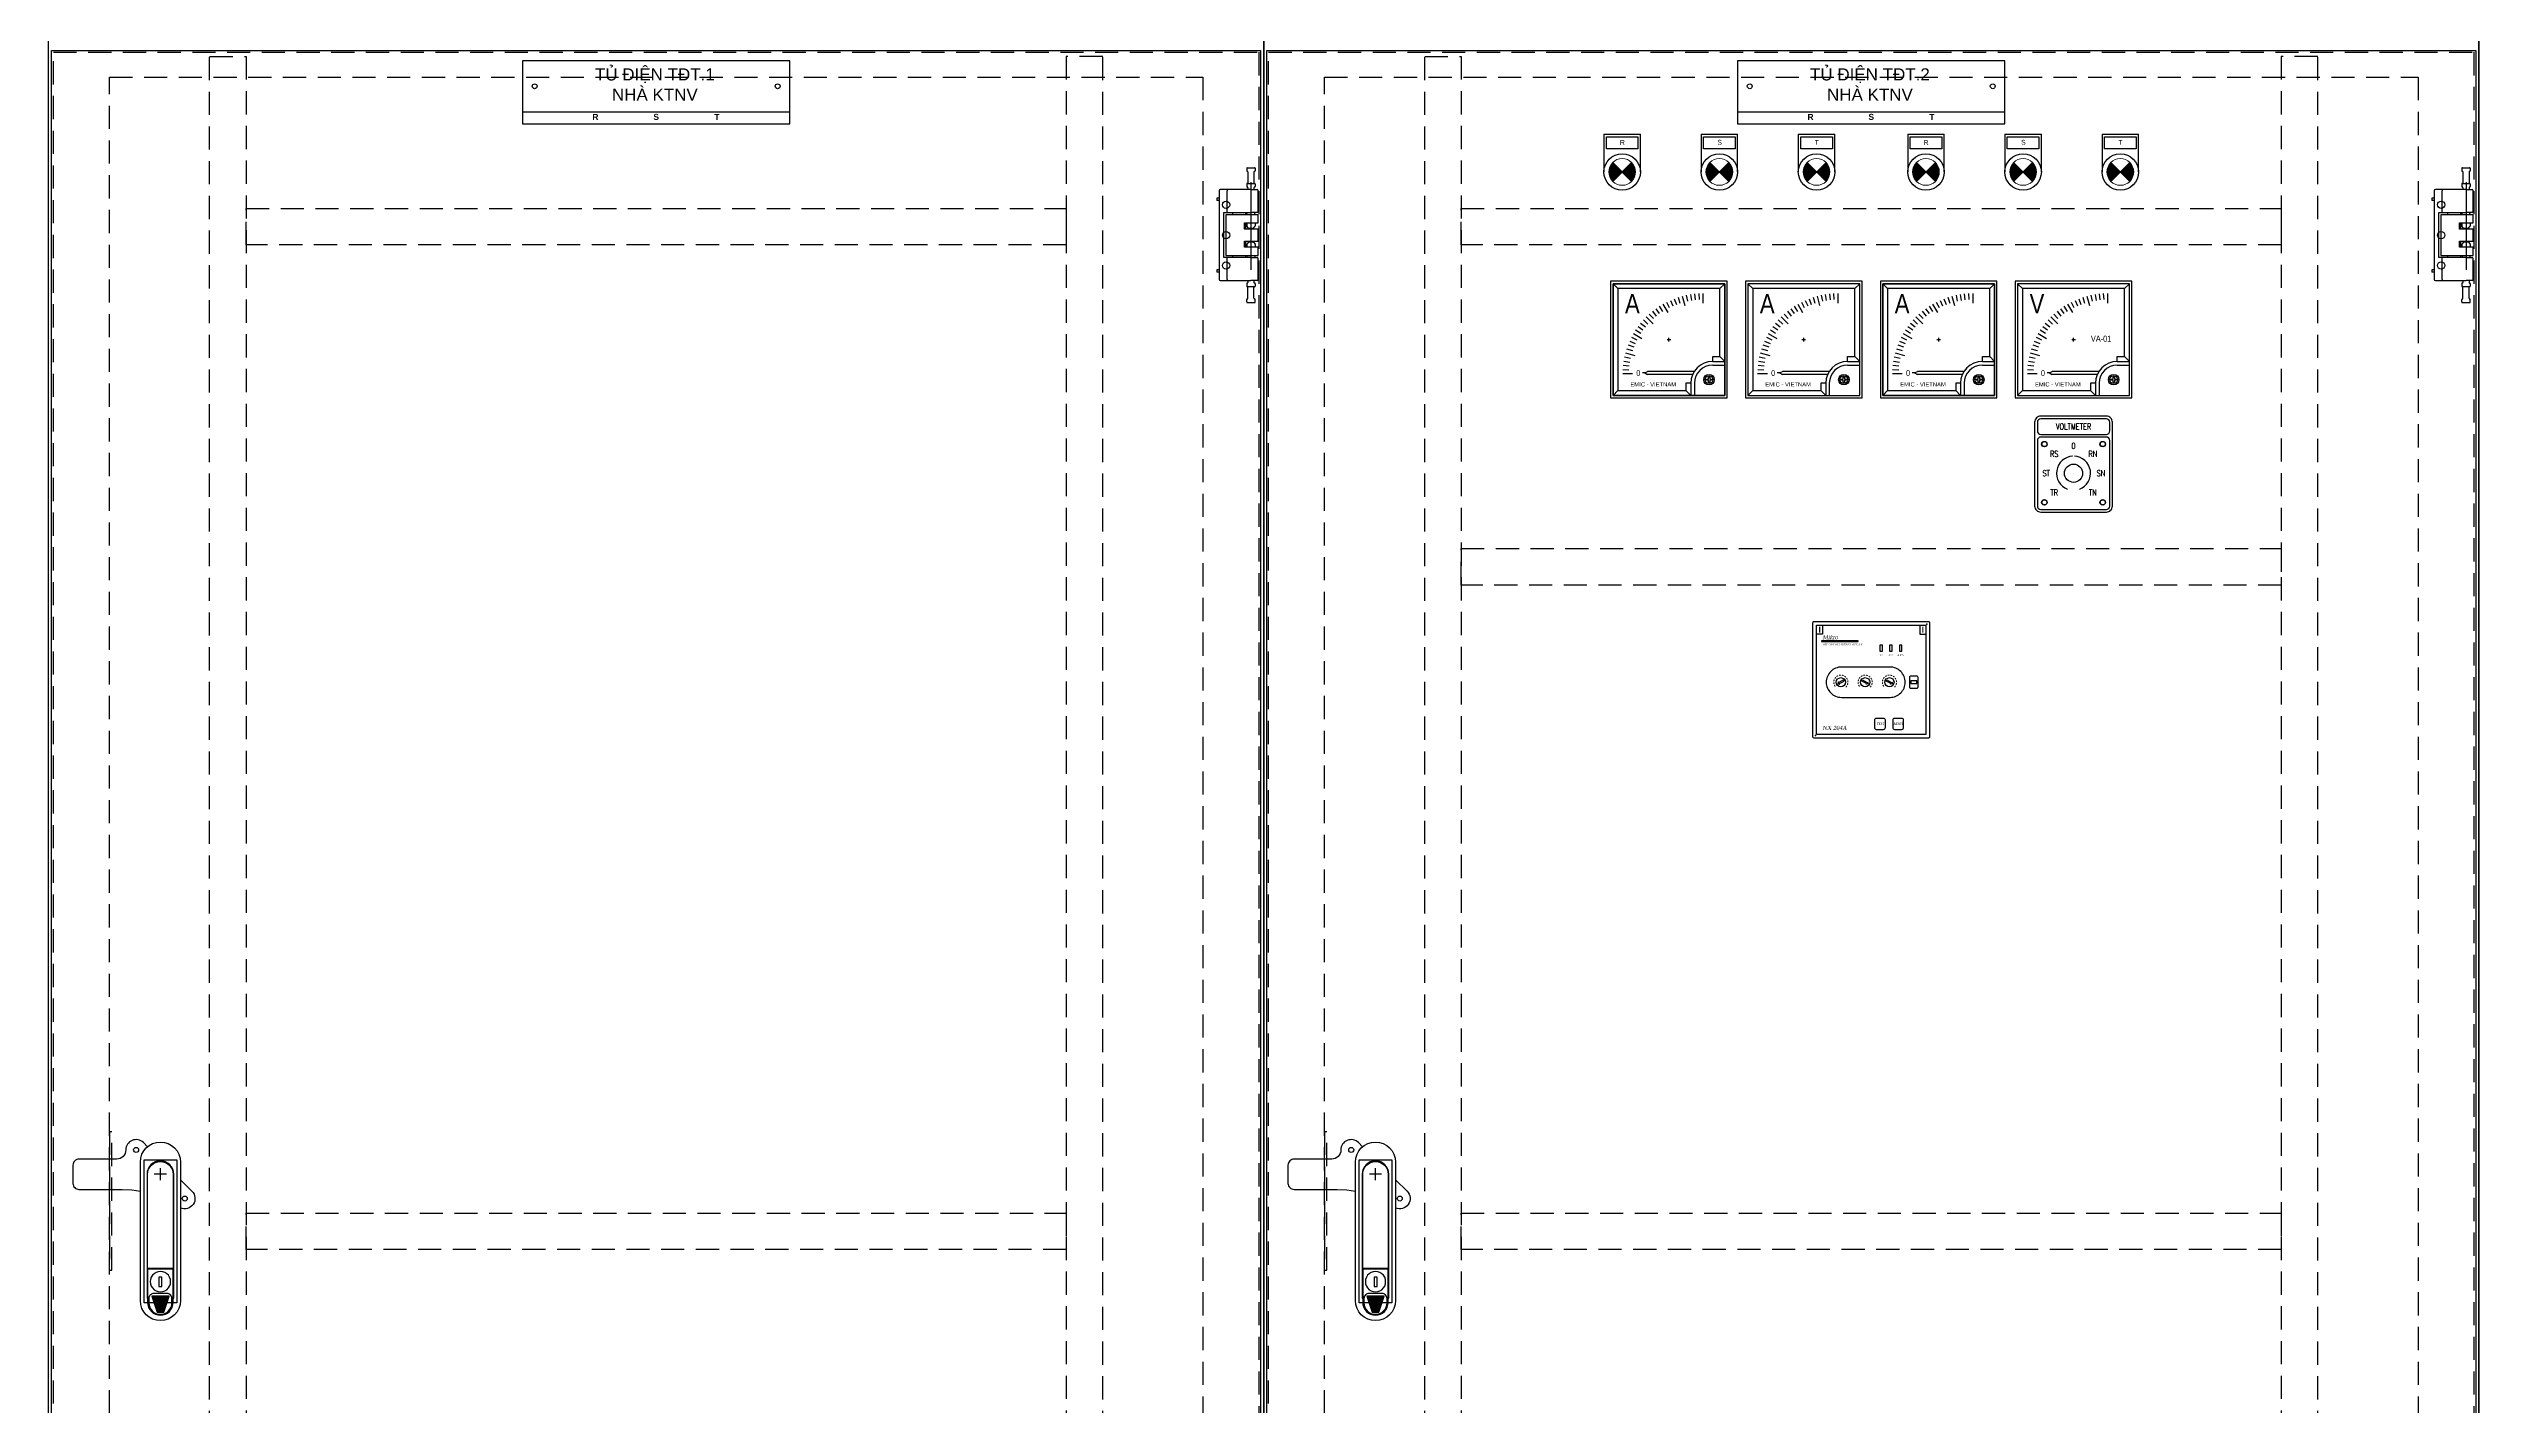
# Model space of a CAD drawing. Header units: millimetres. Extents: x 173893 to 258446, y -176540 to -123824.
# Drawn here: x 185576 to 187577, y -140260 to -139143 of the extents above; entities that cross this region are included whole.
import ezdxf
from ezdxf.enums import TextEntityAlignment as Align

# ---------------------------------------------------------------- set-up
doc = ezdxf.new("R2010")
doc.units = ezdxf.units.MM
doc.header["$LTSCALE"] = 3
doc.set_wipeout_variables(frame=1)
for name, pattern in [('ACAD_ISO04W100', [30, 24, -3, 0, -3]), ('HIDDEN', [9.525, 6.35, -3.175]), ('HIDDEN2', [0.1875, 0.125, -0.0625])]:
    doc.linetypes.add(name, pattern=pattern)
doc.layers.add('01', color=7, linetype='HIDDEN2', lineweight=13)
doc.layers.add('07', color=5, linetype='Continuous', lineweight=5)
for name, color, linetype in [('@.DM. NÉT CHÍNH', 7, 'Continuous'), ('@.VISIBLE', 7, 'Continuous'), ('centerline', 6, 'ACAD_ISO04W100'), ('EQUIPMENT', 4, 'Continuous'), ('equipments', 2, 'Continuous'), ('hw_Punch', 3, 'Continuous')]:
    doc.layers.add(name, color=color, linetype=linetype)
doc.styles.add('1-3', font='romans.shx', dxfattribs={"oblique": 10, "height": 7.5})
doc.styles.add('Arial', font='arial.ttf')
doc.styles.add('Arial-Black', font='')
doc.styles.add('hw_Block', font='complex.shx', dxfattribs={"width": 0.75})
doc.styles.add('ISO8', font='ISO8')
doc.styles.add('TC-3C- New', font='', dxfattribs={"height": 18})
doc.styles.get('Arial-Black').set_extended_font_data('Arial Black')
doc.styles.get('TC-3C- New').set_extended_font_data('.VnArial NarrowH')

# ---------------------------------------------------------------- blocks, each defined once
blk = doc.blocks.new('*U39')
blk.add_hatch(color=256).paths.add_polyline_path([(0.2, 15.3), (0.2, 15.3), (0.2, 15.3), (0.2, 15.4), (0.2, 15.4), (0.2, 15.4), (0.2, 15.4), (0.2, 15.4), (0.2, 15.4), (0.2, 15.4), (0.1, 15.4), (0.1, 15.4), (0.1, 15.5), (0.1, 15.5), (0.1, 15.5), (0.1, 15.5), (0.1, 15.5), (0, 15.5), (0, 15.5), (0, 15.5), (0, 15.5), (0, 15.5), (0, 15.5), (-0.1, 15.5), (-0.1, 15.5), (-0.1, 15.5), (-0.1, 15.5), (-0.1, 15.5), (-0.1, 15.4), (-0.1, 15.4), (-0.2, 15.4), (-0.2, 15.4), (-0.2, 15.4), (-0.2, 15.4), (-0.2, 15.4), (-0.2, 15.4), (-0.2, 15.4), (-0.2, 15.3), (-0.2, 15.3), (-0.2, 15.3), (-0.2, 7.5), (0.2, 7.5)])
for p, q in [((-0.8, -13.9), (-0.8, -14.1)), ((-0.1, -13.9), (-0.8, -13.9)), ((-0.8, -14.1), (-0.1, -14.1)), ((0.1, -13.2), (-0.1, -13.2)), ((-0.1, -13.2), (-0.1, -13.9)), ((-0.1, -14.1), (-0.1, -14.8)), ((-0.1, -14.8), (0.1, -14.8)), ((0.1, -13.9), (0.1, -13.2)), ((0.8, -13.9), (0.1, -13.9)), ((0.1, -14.1), (0.8, -14.1)), ((0.1, -14.8), (0.1, -14.1)), ((0.8, -14.1), (0.8, -13.9))]:
    blk.add_line(p, q)
for points in [[(-27, -32), (27, -32, 0.414214), (32, -27), (32, 42, 0.414214), (27, 47), (-27, 47, 0.414214), (-32, 42), (-32, -27, 0.414214)], [(-27, 32), (27, 32, 0.414214), (29.8, 34.8), (29.8, 42, 0.414214), (27, 44.7), (-27, 44.7, 0.414214), (-29.8, 42), (-29.8, 34.8, 0.414214)], [(-27, -29.8), (27, -29.8, 0.414214), (29.8, -27), (29.8, 27, 0.414214), (27, 29.8), (-27, 29.8, 0.414214), (-29.8, 27), (-29.8, -27, 0.414214)]]:
    blk.add_lwpolyline(points, format="xyb", close=True)
for radius in [2.5, 1.75]:
    blk.add_circle((0, -14), radius)
for start, end in [(92.839, 249.0883), (290.9117, 87.161)]:
    blk.add_arc((0, 0), 14, start, end)
at = {"layer": 'hw_Punch'}
for centre, radius in [((-24, 24), 2.25), ((24, 24), 2.25), ((0, 0), 7.5), ((-24, -24), 2.25), ((24, -24), 2.25)]:
    blk.add_circle(centre, radius, dxfattribs=at)
at = {"style": 'hw_Block', "width": 0.75}
for s, p in [('VOLTMETER', (0, 38.4)), ('0', (0, 22.5)), ('ST', (-22.5, 0)), ('SN', (22.5, 0))]:
    blk.add_text(s, height=5, dxfattribs=at).set_placement(p, align=Align.MIDDLE_CENTER)
blk.add_wipeout([(5.5, 0), (0.2, 15.3), (0.2, 15.3), (0.2, 15.3), (0.2, 15.4), (0.2, 15.4), (0.2, 15.4), (0.2, 15.4), (0.2, 15.4), (0.2, 15.4), (0.2, 15.4), (0.1, 15.4), (0.1, 15.4), (0.1, 15.5), (0.1, 15.5), (0.1, 15.5), (0.1, 15.5), (0.1, 15.5), (0, 15.5), (0, 15.5), (0, 15.5), (0, 15.5), (0, 15.5), (0, 15.5), (-0.1, 15.5), (-0.1, 15.5), (-0.1, 15.5), (-0.1, 15.5), (-0.1, 15.5), (-0.1, 15.4), (-0.1, 15.4), (-0.2, 15.4), (-0.2, 15.4), (-0.2, 15.4), (-0.2, 15.4), (-0.2, 15.4), (-0.2, 15.4), (-0.2, 15.4), (-0.2, 15.3), (-0.2, 15.3), (-0.2, 15.3), (-5.5, 0), (-4.5, -19), (4.5, -19)])
at = {"layer": 'Defpoints', "color": 5}
blk.add_line((0, 0), (0, 0), dxfattribs=at)
at = {"style": 'hw_Block', "width": 0.75}
for s, p in [('RS', (-15.9, 15.9)), ('RN', (15.9, 15.9)), ('TR', (-15.9, -15.9)), ('TN', (15.9, -15.9))]:
    blk.add_text(s, height=5, dxfattribs=at).set_placement(p, align=Align.MIDDLE_CENTER)
blk = doc.blocks.new('Den XANH')
h = blk.add_hatch(color=5)
h.paths.add_polyline_path([(15, 15), (22.8, 7.2, 0.198912), (26, 15, 0.198912), (22.8, 22.8)])
h.paths.add_polyline_path([(15, 15), (7.2, 22.8, 0.198912), (4, 15, 0.198912), (7.2, 7.2)])
at = {"color": 7}
for p, q in [((0, 46), (30, 46)), ((0, 46), (0, 15)), ((30, 15), (30, 46))]:
    blk.add_line(p, q, dxfattribs=at)
blk.add_lwpolyline([(2, 44), (28, 44), (28, 34), (2, 34)], close=True, dxfattribs=at)
blk.add_circle((15, 15), 15, dxfattribs=at)
at = {"layer": '07', "color": 5, "linetype": 'Continuous', "lineweight": 5, "ltscale": 3}
for p, q in [((22.8, 22.8), (7.2, 7.2)), ((7.2, 22.8), (22.8, 7.2))]:
    blk.add_line(p, q, dxfattribs=at)
blk.add_circle((15, 15), 11, dxfattribs=at)
at = {"layer": '01', "color": 2, "linetype": 'Continuous', "lineweight": 5, "style": 'Arial-Black'}
blk.add_attdef('T-SP', text='', height=2.4, dxfattribs=at).set_placement((15.2, 37), align=Align.CENTER)
blk = doc.blocks.new('Den DO')
h = blk.add_hatch(color=1)
h.paths.add_polyline_path([(7.2, 7.2), (15, 15), (7.2, 22.8, 0.198912), (4, 15, 0.198912)])
h.paths.add_polyline_path([(15, 15), (22.8, 7.2, 0.198912), (26, 15, 0.198912), (22.8, 22.8)])
at = {"color": 7}
for p, q in [((0, 46), (30, 46)), ((0, 46), (0, 15)), ((30, 15), (30, 46))]:
    blk.add_line(p, q, dxfattribs=at)
blk.add_lwpolyline([(2, 44), (28, 44), (28, 34), (2, 34)], close=True, dxfattribs=at)
blk.add_circle((15, 15), 15, dxfattribs=at)
at = {"layer": '07', "color": 1, "linetype": 'Continuous', "lineweight": 5, "ltscale": 3}
for p, q in [((22.8, 22.8), (7.2, 7.2)), ((7.2, 22.8), (22.8, 7.2))]:
    blk.add_line(p, q, dxfattribs=at)
blk.add_circle((15, 15), 11, dxfattribs=at)
at = {"layer": '01', "color": 2, "linetype": 'Continuous', "lineweight": 5, "style": 'Arial-Black'}
blk.add_attdef('T-SP', text='', height=2.4, dxfattribs=at).set_placement((15, 38.8), align=Align.CENTER)
blk = doc.blocks.new('Den VANG')
h = blk.add_hatch(color=2)
h.paths.add_polyline_path([(22.8, 7.2, 0.198912), (26, 15, 0.198912), (22.8, 22.8), (15, 15)])
h.paths.add_polyline_path([(7.2, 7.2), (15, 15), (7.2, 22.8, 0.198912), (4, 15, 0.198912)])
at = {"color": 7}
for p, q in [((0, 46), (30, 46)), ((0, 46), (0, 15)), ((30, 15), (30, 46))]:
    blk.add_line(p, q, dxfattribs=at)
blk.add_lwpolyline([(2, 44), (28, 44), (28, 34), (2, 34)], close=True, dxfattribs=at)
blk.add_circle((15, 15), 15, dxfattribs=at)
at = {"layer": '07', "color": 2, "linetype": 'Continuous', "lineweight": 5, "ltscale": 3}
for p, q in [((22.8, 22.8), (7.2, 7.2)), ((7.2, 22.8), (22.8, 7.2))]:
    blk.add_line(p, q, dxfattribs=at)
blk.add_circle((15, 15), 11, dxfattribs=at)
at = {"layer": '01', "color": 2, "linetype": 'Continuous', "lineweight": 5, "style": 'Arial-Black'}
blk.add_attdef('T-SP', text='', height=2.4, dxfattribs=at).set_placement((15.2, 37), align=Align.CENTER)
blk = doc.blocks.new('*U100')
at = {"color": 7}
ref = blk.add_blockref('Den DO', (-95, -46), dxfattribs=at)
ref.add_attrib('T-SP', 'R', dxfattribs={"layer": '01', "color": 2, "linetype": 'Continuous', "lineweight": 5, "height": 4, "style": 'Arial'}).set_placement((-79.8, -8.8), align=Align.CENTER)
ref = blk.add_blockref('Den VANG', (-15, -46), dxfattribs=at)
ref.add_attrib('T-SP', 'S', dxfattribs={"layer": '01', "color": 2, "linetype": 'Continuous', "lineweight": 5, "height": 4, "style": 'Arial'}).set_placement((0.2, -8.6), align=Align.CENTER)
ref = blk.add_blockref('Den XANH', (65, -46), dxfattribs=at)
ref.add_attrib('T-SP', 'T', dxfattribs={"layer": '01', "color": 2, "linetype": 'Continuous', "lineweight": 5, "height": 4, "style": 'Arial'}).set_placement((80.2, -8.7), align=Align.CENTER)
blk = doc.blocks.new('Dong ho Ampemet')
at = {"color": 4}
for p, q in [((-42, 42), (-46, 46)), ((42, 42), (-42, 42)), ((-42, 42), (-42, -42)), ((42, 42), (46, 46)), ((42, -14), (42, 42)), ((36, -18), (36, -14)), ((36, -14), (42, -14)), ((46, -18), (42, -14)), ((18, -36), (14, -36)), ((14, -36), (14, -42)), ((-42, -42), (-46, -46)), ((-42, -42), (14, -42)), ((18, -46), (14, -42))]:
    blk.add_line(p, q, dxfattribs=at)
at = {"color": 190}
for p, q in [((-16.2, 21), (-12.8, 17.3)), ((-13.5, 23.3), (-10.4, 19.4)), ((-10.8, 25.4), (-7.9, 21.4)), ((-7.9, 27.4), (-5.2, 23.2)), ((-2, 30.8), (0.3, 26.4)), ((1.2, 32.3), (3.2, 27.7)), ((4.3, 33.6), (6.1, 28.9)), ((7.6, 34.8), (9.1, 30)), ((14.3, 36.6), (15.3, 31.7)), ((17.7, 37.2), (18.5, 32.2)), ((21.1, 37.6), (21.6, 32.7)), ((24.5, 37.9), (24.8, 32.9)), ((-30.8, 2), (-26.4, -0.3)), ((-27.4, 7.9), (-23.2, 5.2)), ((-25.4, 10.8), (-21.4, 7.9)), ((-23.3, 13.5), (-19.4, 10.4)), ((-21, 16.2), (-17.3, 12.8)), ((-37.2, -17.7), (-32.2, -18.5)), ((-36.6, -14.3), (-31.7, -15.3)), ((-34.8, -7.6), (-30, -9.1)), ((-33.6, -4.3), (-28.9, -6.1)), ((-32.3, -1.2), (-27.7, -3.2)), ((-37.9, -24.5), (-32.9, -24.8)), ((-37.6, -21.1), (-32.7, -21.6))]:
    blk.add_line(p, q, dxfattribs=at)
at = {"color": 1}
for p, q in [((-5, 29.2), (-1, 22.2)), ((10.9, 35.8), (13, 28)), ((28, 38), (28, 30)), ((-29.2, 5), (-22.2, 1)), ((-18.7, 18.7), (-13, 13)), ((-1.5, 0), (1.5, 0)), ((0, -1.5), (0, 1.5)), ((-35.8, -10.9), (-28, -13)), ((-38, -28), (-30, -28)), ((-19.9, -27.5), (-21.8, -27.5)), ((-19.9, -27.5), (-21.8, -27.5)), ((-19.9, -27.5), (-17.5, -26.3)), ((-19.9, -27.5), (-17.5, -28.8)), ((20.9, -26.3), (-17.5, -26.3)), ((19.5, -28.8), (-17.5, -28.8))]:
    blk.add_line(p, q, dxfattribs=at)
at = {"color": 31}
for p, q in [((36, -18), (46, -18)), ((18, -36), (18, -46)), ((21, -36), (21, -46)), ((36, -21), (46, -21))]:
    blk.add_line(p, q, dxfattribs=at)
blk.add_lwpolyline([(-48, -48), (48, -48), (48, 48), (-48, 48)], close=True, dxfattribs=at)
at = {"color": 181}
blk.add_lwpolyline([(-46, -46), (46, -46), (46, 46), (-46, 46)], close=True, dxfattribs=at)
at = {"color": 32}
for points in [[(32.5, -33.5), (31.3, -33.5, -0.414214), (30.8, -33.1), (30.8, -32.9, -0.414214), (31.3, -32.5), (32.5, -32.5)], [(32.5, -32.5), (32.5, -31.2, -0.414214), (32.9, -30.8), (33.1, -30.8, -0.414214), (33.6, -31.2), (33.6, -32.5)], [(33.6, -33.5), (33.6, -34.8, -0.414214), (33.1, -35.2), (32.9, -35.2, -0.414214), (32.5, -34.8), (32.5, -33.5)], [(33.6, -32.5), (34.8, -32.5, -0.414214), (35.2, -32.9), (35.2, -33.1, -0.414214), (34.8, -33.5), (33.6, -33.5)]]:
    blk.add_lwpolyline(points, format="xyb", dxfattribs=at)
at = {"color": 31}
blk.add_circle((33, -33), 4.31, dxfattribs=at)
at = {"color": 102}
blk.add_circle((33, -33), 3.2, dxfattribs=at)
at = {"color": 31}
for radius in [18, 15]:
    blk.add_arc((36, -36), radius, 90, 180, dxfattribs=at)
at = {"color": 2, "style": 'TC-3C- New'}
for s, height, p in [('A', 15.8, (-30.1, 21.7)), ('0', 4.75, (-25.2, -29.9))]:
    blk.add_text(s, height=height, dxfattribs=at).set_placement(p, align=Align.CENTER)
at = {"color": 3, "style": 'TC-3C- New'}
blk.add_text('EMIC - Vietnam', height=3.5, dxfattribs=at).set_placement((-12.9, -38.6), align=Align.CENTER)
blk = doc.blocks.new('Dong ho Vonmet')
at = {"color": 4}
for p, q in [((-42, 42), (-46, 46)), ((42, 42), (-42, 42)), ((-42, 42), (-42, -42)), ((42, 42), (46, 46)), ((42, -14), (42, 42)), ((36, -18), (36, -14)), ((36, -14), (42, -14)), ((46, -18), (42, -14)), ((18, -36), (14, -36)), ((14, -36), (14, -42)), ((-42, -42), (-46, -46)), ((-42, -42), (14, -42)), ((18, -46), (14, -42))]:
    blk.add_line(p, q, dxfattribs=at)
at = {"color": 190}
for p, q in [((-16.2, 21), (-12.8, 17.3)), ((-13.5, 23.3), (-10.4, 19.4)), ((-10.8, 25.4), (-7.9, 21.4)), ((-7.9, 27.4), (-5.2, 23.2)), ((-2, 30.8), (0.3, 26.4)), ((1.2, 32.3), (3.2, 27.7)), ((4.3, 33.6), (6.1, 28.9)), ((7.6, 34.8), (9.1, 30)), ((14.3, 36.6), (15.3, 31.7)), ((17.7, 37.2), (18.5, 32.2)), ((21.1, 37.6), (21.6, 32.7)), ((24.5, 37.9), (24.8, 32.9)), ((-30.8, 2), (-26.4, -0.3)), ((-27.4, 7.9), (-23.2, 5.2)), ((-25.4, 10.8), (-21.4, 7.9)), ((-23.3, 13.5), (-19.4, 10.4)), ((-21, 16.2), (-17.3, 12.8)), ((-37.2, -17.7), (-32.2, -18.5)), ((-36.6, -14.3), (-31.7, -15.3)), ((-34.8, -7.6), (-30, -9.1)), ((-33.6, -4.3), (-28.9, -6.1)), ((-32.3, -1.2), (-27.7, -3.2)), ((-37.9, -24.5), (-32.9, -24.8)), ((-37.6, -21.1), (-32.7, -21.6))]:
    blk.add_line(p, q, dxfattribs=at)
at = {"color": 1}
for p, q in [((-5, 29.2), (-1, 22.2)), ((10.9, 35.8), (13, 28)), ((28, 38), (28, 30)), ((-29.2, 5), (-22.2, 1)), ((-18.7, 18.7), (-13, 13)), ((-1.5, 0), (1.5, 0)), ((0, -1.5), (0, 1.5)), ((-35.8, -10.9), (-28, -13)), ((-38, -28), (-30, -28)), ((-19.9, -27.5), (-21.8, -27.5)), ((-19.9, -27.5), (-21.8, -27.5)), ((-19.9, -27.5), (-17.5, -26.3)), ((-19.9, -27.5), (-17.5, -28.8)), ((20.9, -26.3), (-17.5, -26.3)), ((19.5, -28.8), (-17.5, -28.8))]:
    blk.add_line(p, q, dxfattribs=at)
at = {"color": 31}
for p, q in [((36, -18), (46, -18)), ((18, -36), (18, -46)), ((21, -36), (21, -46)), ((36, -21), (46, -21))]:
    blk.add_line(p, q, dxfattribs=at)
blk.add_lwpolyline([(-48, -48), (48, -48), (48, 48), (-48, 48)], close=True, dxfattribs=at)
at = {"color": 181}
blk.add_lwpolyline([(-46, -46), (46, -46), (46, 46), (-46, 46)], close=True, dxfattribs=at)
at = {"color": 32}
for points in [[(32.5, -33.5), (31.3, -33.5, -0.414214), (30.8, -33.1), (30.8, -32.9, -0.414214), (31.3, -32.5), (32.5, -32.5)], [(32.5, -32.5), (32.5, -31.2, -0.414214), (32.9, -30.8), (33.1, -30.8, -0.414214), (33.6, -31.2), (33.6, -32.5)], [(33.6, -33.5), (33.6, -34.8, -0.414214), (33.1, -35.2), (32.9, -35.2, -0.414214), (32.5, -34.8), (32.5, -33.5)], [(33.6, -32.5), (34.8, -32.5, -0.414214), (35.2, -32.9), (35.2, -33.1, -0.414214), (34.8, -33.5), (33.6, -33.5)]]:
    blk.add_lwpolyline(points, format="xyb", dxfattribs=at)
at = {"color": 31}
blk.add_circle((33, -33), 4.31, dxfattribs=at)
at = {"color": 102}
blk.add_circle((33, -33), 3.2, dxfattribs=at)
at = {"color": 31}
for radius in [18, 15]:
    blk.add_arc((36, -36), radius, 90, 180, dxfattribs=at)
at = {"color": 2, "style": 'TC-3C- New'}
for s, height, p in [('V', 15.8, (-30.1, 21.7)), ('0', 4.75, (-25.2, -29.9))]:
    blk.add_text(s, height=height, dxfattribs=at).set_placement(p, align=Align.CENTER)
at = {"color": 4, "style": 'TC-3C- New'}
blk.add_text('va-01', height=5.07, dxfattribs=at).set_placement((22.7, -1.8), align=Align.CENTER)
at = {"color": 3, "style": 'TC-3C- New'}
blk.add_text('EMIC - Vietnam', height=3.5, dxfattribs=at).set_placement((-12.9, -38.6), align=Align.CENTER)
blk = doc.blocks.new('HL011-1 Front')
at = {"layer": 'centerline'}
blk.add_line((20.5, 43.5), (20.5, -43.5), dxfattribs=at)
at = {"layer": 'EQUIPMENT', "color": 8}
for p, q in [((17, 55), (17, 53)), ((17.5, 55.5), (23.5, 55.5)), ((18, 52), (18, 42.5)), ((23, 52), (23, 42.5)), ((24, 55), (24, 53)), ((17, -55), (17, -53)), ((17.5, -55.5), (23.5, -55.5)), ((18, -52), (18, -42.5)), ((23, -52), (23, -42.5)), ((24, -55), (24, -53))]:
    blk.add_line(p, q, dxfattribs=at)
at = {"layer": 'EQUIPMENT'}
for p, q in [((17, 42), (17, 40)), ((17.5, 42.5), (23.5, 42.5)), ((24, 42), (24, 40)), ((-7.7, 30.5), (-7.7, 28.5)), ((-5.7, 30.5), (-7.7, 30.5)), ((-5.7, 28.5), (-7.7, 28.5)), ((-5.7, 36.5), (-5.7, -36.5)), ((1.5, 37.5), (-4.7, 37.5)), ((1, 19.5), (1, 36.5)), ((20.5, 37.5), (1.5, 37.5)), ((18, 39), (18, 37.5)), ((20.5, 37.5), (25.5, 37.5)), ((23, 39), (23, 37.5)), ((26.5, 19.5), (26.5, 36.5)), ((-1.9, -18.5), (-1.9, 18.5)), ((-1.9, 18.5), (0.4, 18.5)), ((0.4, 18.5), (20.5, 18.5)), ((5.6, 16.8), (5.6, 18.5)), ((15.9, 18.5), (15.9, 16.8)), ((15.9, 10), (15.9, 5)), ((17.5, 16.8), (17, 18.5)), ((17, 10), (17, 7.7)), ((18.4, 5.7), (17.1, 7.4)), ((22.2, 5.5), (18.8, 5.5)), ((25.5, 18.5), (20.5, 18.5)), ((22.6, 5.7), (23.9, 7.4)), ((23.5, 16.8), (24, 18.5)), ((24, 10), (24, 7.7)), ((0.4, -18.5), (-1.9, -18.5)), ((20.5, -18.5), (0.4, -18.5)), ((1, -36.5), (1, -19.5)), ((5.6, -18.5), (5.6, -16.8)), ((15.9, -5), (15.9, -10)), ((15.9, -16.8), (15.9, -18.5)), ((17, -7.7), (17, -10)), ((17.5, -16.8), (17, -18.5)), ((18.4, -5.7), (17.1, -7.4)), ((18.8, -5.5), (22.2, -5.5)), ((20.5, -18.5), (25.5, -18.5)), ((22.6, -5.7), (23.9, -7.4)), ((23.5, -16.8), (24, -18.5)), ((24, -7.7), (24, -10)), ((26.5, -36.5), (26.5, -19.5)), ((-7.7, -28.5), (-7.7, -30.5)), ((-5.7, -28.5), (-7.7, -28.5)), ((-5.7, -30.5), (-7.7, -30.5)), ((-4.7, -37.5), (1.5, -37.5)), ((1.5, -37.5), (20.5, -37.5)), ((17, -40), (17, -42)), ((18, -37.5), (18, -39)), ((25.5, -37.5), (20.5, -37.5)), ((23, -37.5), (23, -39)), ((24, -40), (24, -42)), ((23.5, -42.5), (17.5, -42.5))]:
    blk.add_line(p, q, dxfattribs=at)
at = {"layer": 'EQUIPMENT', "color": 8}
blk.add_lwpolyline([(26.5, 5), (15.2, 5), (15.2, 10), (26.5, 10), (26.5, 16.8), (-0.2, 16.8), (-0.2, -16.8), (26.5, -16.8), (26.5, -10), (15.2, -10), (15.2, -5), (26.5, -5)], close=True, dxfattribs=at)
for centre in [(0, 25), (0, 0), (0, -25)]:
    blk.add_circle(centre, 3, dxfattribs=at)
for centre, start, end in [((17.5, 55), 90, 180), ((17.5, 53), 180, 270), ((17.5, 52), 0, 90), ((23.5, 52), 90, 180), ((23.5, 55), 0, 90), ((23.5, 53), 270, 0), ((17.5, -53), 90, 180), ((17.5, -55), 180, 270), ((17.5, -52), 270, 0), ((23.5, -52), 180, 270), ((23.5, -53), 0, 90), ((23.5, -55), 270, 0)]:
    blk.add_arc(centre, 0.5, start, end, dxfattribs=at)
at = {"layer": 'EQUIPMENT'}
for centre, radius, start, end in [((17.5, 42), 0.5, 90, 180), ((23.5, 42), 0.5, 0, 90), ((-4.7, 36.5), 1, 90, 180), ((17.5, 40), 0.5, 180, 270), ((17.5, 39), 0.5, 0, 90), ((23.5, 39), 0.5, 90, 180), ((23.5, 40), 0.5, 270, 0), ((25.5, 36.5), 1, 0, 90), ((17.5, 7.7), 0.5, 180, 216.8699), ((18.8, 6), 0.5, 216.8699, 270), ((22.2, 6), 0.5, 270, 323.1301), ((23.5, 7.7), 0.5, 323.1301, 0), ((25.5, 19.5), 1, 270, 0), ((17.5, -7.7), 0.5, 143.1301, 180), ((18.8, -6), 0.5, 90, 143.1301), ((22.2, -6), 0.5, 36.8699, 90), ((23.5, -7.7), 0.5, 0, 36.8699), ((25.5, -19.5), 1, 0, 90), ((-4.7, -36.5), 1, 180, 270), ((17.5, -40), 0.5, 90, 180), ((17.5, -39), 0.5, 270, 0), ((23.5, -39), 0.5, 180, 270), ((23.5, -40), 0.5, 0, 90), ((25.5, -36.5), 1, 270, 0), ((17.5, -42), 0.5, 180, 270), ((23.5, -42), 0.5, 270, 0)]:
    blk.add_arc(centre, radius, start, end, dxfattribs=at)
for centre, start_param, end_param in [((1.5, 36.5), 3.141593, 4.712389), ((0.4, 19.5), 0, 1.570796), ((0.4, -19.5), 1.570796, 3.141593), ((1.5, -36.5), 4.712389, 6.283185)]:
    blk.add_ellipse(centre, major_axis=(0, -1), ratio=0.57735, start_param=start_param, end_param=end_param, dxfattribs=at)
blk = doc.blocks.new('AB301-1-1G.2')
at = {"layer": 'centerline'}
blk.add_line((0, 42), (0, 52), dxfattribs=at)
blk.add_lwpolyline([(5, 47), (-5, 47)], dxfattribs=at)
at = {"layer": 'equipments', "color": 8}
for points in [[(-10.6, 69.6), (-14, 73, 0.668179), (-28.5, 67, -0.414214), (-36, 59.5), (-67, 59.5, 0.414214), (-72, 54.5), (-72, 39.5, 0.414214), (-67, 34.5), (-31.6, 34.5), (-23.5, 34.1), (-16.5, 33.2)], [(16.5, 42.5), (26, 33, -0.834025), (16.5, 19.3)]]:
    blk.add_lwpolyline(points, format="xyb", dxfattribs=at)
at = {"layer": 'equipments'}
for points in [[(16.5, 57), (16.5, -57, -1), (-16.5, -57), (-16.5, 57, -1)], [(-5.5, -51.2, 0.414214), (-9.5, -55.2), (-9.5, -58.8, 1), (9.5, -58.8), (9.5, -55.2, 0.414214), (5.5, -51.2)]]:
    blk.add_lwpolyline(points, format="xyb", close=True, dxfattribs=at)
at = {"layer": 'equipments', "color": 8}
blk.add_lwpolyline([(13.5, -58.8), (-13.5, -58.8), (-13.5, 58.8), (13.5, 58.8)], close=True, dxfattribs=at)
at = {"layer": 'equipments'}
for points in [[(10.5, -54.9), (11, -54.9), (11, 47, 1), (-11, 47), (-11, -54.9), (-10.5, -54.9)], [(-10.5, -30.7), (-10.5, 47, -1), (10.5, 47), (10.5, -30.7)], [(-10.5, -31), (-10.5, -58.5, 1), (10.5, -58.5), (10.5, -31)]]:
    blk.add_lwpolyline(points, format="xyb", dxfattribs=at)
for points in [[(10.4, -30.7), (-10.4, -30.7)], [(10.4, -31), (-10.4, -31)], [(8.3, -41.4), (8.2, -39.5), (7.6, -37.8), (6.6, -36.2), (5.3, -34.9), (3.6, -33.9), (1.9, -33.3), (0, -33), (-1.9, -33.3), (-3.6, -33.9), (-5.2, -34.9), (-6.5, -36.2), (-7.5, -37.8), (-8.1, -39.5), (-8.3, -41.4), (-8.1, -43.2), (-7.5, -45), (-6.5, -46.6), (-5.2, -48), (-3.6, -48.9), (-1.9, -49.6), (0, -49.7), (1.9, -49.6), (3.6, -48.9), (5.3, -48), (6.6, -46.6), (7.6, -45), (8.2, -43.2), (8.3, -41.4)], [(-6.8, -54.3), (6.9, -54.3)], [(-6.5, -55.2), (6.6, -55.2)], [(-6.2, -56.1), (6.2, -56.1)], [(-5.9, -56.9), (5.9, -56.9)], [(-5.6, -57.8), (5.7, -57.8)], [(-5.3, -58.7), (5.4, -58.7)], [(-5, -59.6), (5, -59.6)], [(-4.7, -60.5), (4.8, -60.5)], [(-4.4, -61.3), (4.5, -61.3)], [(-4.2, -62.2), (4.2, -62.2)], [(-3.8, -63.1), (3.8, -63.1)], [(-3.5, -64), (3.6, -64)], [(-3.2, -64.8), (3.3, -64.8)], [(-3, -65.7), (3, -65.7)]]:
    blk.add_lwpolyline(points, dxfattribs=at)
for points in [[(1.3, -37.8), (-1.2, -37.8), (-1.2, -45.4), (1.3, -45.4)], [(7.1, -53.4), (-7.1, -53.4), (-2.6, -66.6), (2.7, -66.6)]]:
    blk.add_lwpolyline(points, close=True, dxfattribs=at)
at = {"layer": 'equipments', "color": 8}
for centre in [(-20, 67), (20, 27)]:
    blk.add_circle(centre, 2.05, dxfattribs=at)

msp = doc.modelspace()

# ---------------------------------------------------------------- hatches: boundary and pattern name
h = msp.add_hatch(color=1)
h.set_gradient(color1=(236, 19, 19), color2=(231, 19, 19), one_color=1, tint=0.49, name='CYLINDER')
h.paths.add_polyline_path([(187035.38, -139631.02), (187065.38, -139631.02), (187065.38, -139630.32), (187035.38, -139630.32)])

# ---------------------------------------------------------------- linework, layer by layer
at = {"color": 3}
for points in [[(186863.7, -139336.4), (186955.7, -139336.4), (186955.7, -139428.4), (186863.7, -139428.4)], [(186974.7, -139428.4), (187066.7, -139428.4), (187066.7, -139336.4), (186974.7, -139336.4)], [(187085.7, -139336.4), (187177.7, -139336.4), (187177.7, -139428.4), (187085.7, -139428.4)], [(187196.7, -139428.4), (187288.7, -139428.4), (187288.7, -139336.4), (187196.7, -139336.4)]]:
    msp.add_lwpolyline(points, close=True, dxfattribs=at)
at = {"color": 5, "ltscale": 0.5}
msp.add_lwpolyline([(187029.2, -139614.4), (187123.2, -139614.4, -0.4142136), (187124.2, -139615.4), (187124.2, -139709.4, -0.4142136), (187123.2, -139710.4), (187029.2, -139710.4, -0.4142136), (187028.2, -139709.4), (187028.2, -139615.4, -0.4142136)], format="xyb", close=True, dxfattribs=at)
for points in [[(187031.2, -139617.4), (187121.2, -139617.4), (187121.2, -139707.4), (187031.2, -139707.4)], [(187050.46, -139666.13), (187050.16, -139665.58), (187053.89, -139663.54), (187053.38, -139662.59), (187049.64, -139664.64), (187049.34, -139664.1), (187048.76, -139665.74)], [(187071.94, -139666.13), (187072.24, -139665.58), (187068.5, -139663.54), (187069.02, -139662.59), (187072.76, -139664.64), (187073.06, -139664.1), (187073.64, -139665.74)], [(187091.94, -139666.13), (187092.24, -139665.58), (187088.5, -139663.54), (187089.02, -139662.59), (187092.76, -139664.64), (187093.06, -139664.1), (187093.64, -139665.74)]]:
    msp.add_lwpolyline(points, close=True, dxfattribs=at)
for points in [[(187036.2, -139617.4), (187036.2, -139624.9), (187031.2, -139624.9)], [(187116.2, -139617.4), (187116.2, -139624.9), (187121.2, -139624.9)]]:
    msp.add_lwpolyline(points, dxfattribs=at)
for points, const_width in [([(187033.7, -139618.65), (187033.7, -139623.65)], 1), ([(187118.7, -139618.65), (187118.7, -139623.65)], 1), ([(187045.55, -139665.91), (187045.35, -139664.4)], 0.9), ([(187045.4, -139663.64), (187045.79, -139662.16)], 0.9), ([(187046.56, -139667.96), (187045.79, -139666.64)], 0.9), ([(187046.13, -139661.48), (187047.06, -139660.26)], 0.9), ([(187047.64, -139659.76), (187048.96, -139659)], 0.9), ([(187049.68, -139658.75), (187051.2, -139658.55)], 0.9), ([(187051.96, -139658.6), (187053.44, -139659)], 0.9), ([(187054.12, -139659.33), (187055.34, -139660.26)], 0.9), ([(187056.27, -139667.33), (187055.34, -139668.54)], 0.9), ([(187055.84, -139660.84), (187056.6, -139662.16)], 0.9), ([(187057, -139665.16), (187056.6, -139666.64)], 0.9), ([(187056.85, -139662.89), (187057.05, -139664.4)], 0.9), ([(187065.55, -139665.91), (187065.35, -139664.4)], 0.9), ([(187065.4, -139663.64), (187065.79, -139662.16)], 0.9), ([(187066.56, -139667.96), (187065.79, -139666.64)], 0.9), ([(187066.13, -139661.48), (187067.06, -139660.26)], 0.9), ([(187067.64, -139659.76), (187068.96, -139659)], 0.9), ([(187069.68, -139658.75), (187071.2, -139658.55)], 0.9), ([(187071.96, -139658.6), (187073.44, -139659)], 0.9), ([(187074.12, -139659.33), (187075.34, -139660.26)], 0.9), ([(187076.27, -139667.33), (187075.34, -139668.54)], 0.9), ([(187075.84, -139660.84), (187076.6, -139662.16)], 0.9), ([(187077, -139665.16), (187076.6, -139666.64)], 0.9), ([(187076.85, -139662.89), (187077.05, -139664.4)], 0.9), ([(187085.55, -139665.91), (187085.35, -139664.4)], 0.9), ([(187085.4, -139663.64), (187085.79, -139662.16)], 0.9), ([(187086.56, -139667.96), (187085.79, -139666.64)], 0.9), ([(187086.13, -139661.48), (187087.06, -139660.26)], 0.9), ([(187087.64, -139659.76), (187088.96, -139659)], 0.9), ([(187089.68, -139658.75), (187091.2, -139658.55)], 0.9), ([(187091.96, -139658.6), (187093.44, -139659)], 0.9), ([(187094.12, -139659.33), (187095.34, -139660.26)], 0.9), ([(187096.27, -139667.33), (187095.34, -139668.54)], 0.9), ([(187095.84, -139660.84), (187096.6, -139662.16)], 0.9), ([(187097, -139665.16), (187096.6, -139666.64)], 0.9), ([(187096.85, -139662.89), (187097.05, -139664.4)], 0.9)]:
    msp.add_lwpolyline(points, dxfattribs=dict(at, const_width=const_width))
at = {"color": 1}
msp.add_lwpolyline([(187035.38, -139631.02), (187065.38, -139631.02), (187065.38, -139630.32), (187035.38, -139630.32)], close=True, dxfattribs=at)
at = {"color": 4}
for points in [[(187083.34, -139638.97), (187085.34, -139638.97), (187085.34, -139633.97), (187083.34, -139633.97)], [(187091.34, -139638.97), (187093.34, -139638.97), (187093.34, -139633.97), (187091.34, -139633.97)], [(187099.34, -139638.97), (187101.34, -139638.97), (187101.34, -139633.97), (187099.34, -139633.97)]]:
    msp.add_lwpolyline(points, close=True, dxfattribs=at)
at = {"color": 252}
for points in [[(187051.66, -139676.9), (187091.66, -139676.9, 0.4142136), (187104.16, -139664.4), (187104.16, -139664.4, 0.4142136), (187091.66, -139651.9), (187051.66, -139651.9, 0.4142136), (187039.16, -139664.4), (187039.16, -139664.4, 0.4142136)], [(187108.71, -139669.4), (187113.71, -139669.4, 0.4142136), (187114.71, -139668.4), (187114.71, -139660.4, 0.4142136), (187113.71, -139659.4), (187108.71, -139659.4, 0.4142136), (187107.71, -139660.4), (187107.71, -139668.4, 0.4142136)]]:
    msp.add_lwpolyline(points, format="xyb", close=True, dxfattribs=at)
msp.add_lwpolyline([(187108.76, -139663.4), (187108.76, -139665.4), (187113.76, -139665.4), (187113.76, -139663.4)], close=True, dxfattribs=at)
for points in [[(187080.37, -139703.25), (187086.37, -139703.25, 0.4142136), (187087.87, -139701.75), (187087.87, -139695.75, 0.4142136), (187086.37, -139694.25), (187080.37, -139694.25, 0.4142136), (187078.87, -139695.75), (187078.87, -139701.75, 0.4142136)], [(187095.37, -139703.25), (187101.37, -139703.25, 0.4142136), (187102.87, -139701.75), (187102.87, -139695.75, 0.4142136), (187101.37, -139694.25), (187095.37, -139694.25, 0.4142136), (187093.87, -139695.75), (187093.87, -139701.75, 0.4142136)]]:
    msp.add_lwpolyline(points, format="xyb", close=True)
at = {"color": 5, "ltscale": 0.5}
for centre in [(187051.2, -139664.4), (187071.2, -139664.4), (187091.2, -139664.4)]:
    msp.add_circle(centre, 3.75, dxfattribs=at)
at = {"color": 51}
for p in [(187121.95, -139616.65), (187030.45, -139708.15)]:
    msp.add_point(p, dxfattribs=at)
at = {"layer": '@.DM. NÉT CHÍNH'}
for points in [[(185576.2, -139066.4), (186576.2, -139066.4), (186576.2, -141166.4), (185576.2, -141166.4)], [(187576.2, -139066.4), (188476.2, -139066.4), (188476.2, -141166.4), (187576.2, -141166.4)]]:
    msp.add_lwpolyline(points, close=True, dxfattribs=at)
at = {"layer": '@.DM. NÉT CHÍNH', "color": 4}
msp.add_lwpolyline([(185578.7, -139144.4), (186573.7, -139144.4), (186573.7, -141088.4), (185578.7, -141088.4)], close=True, dxfattribs=at)
at = {"layer": '@.DM. NÉT CHÍNH', "color": 4, "linetype": 'HIDDEN'}
msp.add_lwpolyline([(185580.2, -139145.9), (186572.2, -139145.9), (186572.2, -141086.9), (185580.2, -141086.9)], close=True, dxfattribs=at)
at = {"layer": '@.DM. NÉT CHÍNH', "color": 8, "linetype": 'HIDDEN'}
for points in [[(185708.7, -139149.4), (185738.7, -139149.4), (185738.7, -141083.4), (185708.7, -141083.4)], [(186443.7, -139149.4), (186413.7, -139149.4), (186413.7, -141083.4), (186443.7, -141083.4)], [(186708.7, -139149.4), (186738.7, -139149.4), (186738.7, -141083.4), (186708.7, -141083.4)], [(187443.7, -139149.4), (187413.7, -139149.4), (187413.7, -141083.4), (187443.7, -141083.4)], [(185626.2, -139166.4), (186526.2, -139166.4), (186526.2, -141066.4), (185626.2, -141066.4)], [(186413.7, -139274.4), (186413.7, -139304.4), (185738.7, -139304.4), (185738.7, -139274.4)], [(187413.7, -139274.4), (187413.7, -139304.4), (186738.7, -139304.4), (186738.7, -139274.4)], [(187413.7, -139554.4), (187413.7, -139584.4), (186738.7, -139584.4), (186738.7, -139554.4)], [(185626.2, -140148.4), (185628.2, -140148.4), (185628.2, -140034.4), (185626.2, -140034.4)], [(186626.2, -140148.4), (186628.2, -140148.4), (186628.2, -140034.4), (186626.2, -140034.4)], [(186413.7, -140101.4), (186413.7, -140131.4), (185738.7, -140131.4), (185738.7, -140101.4)], [(187413.7, -140101.4), (187413.7, -140131.4), (186738.7, -140131.4), (186738.7, -140101.4)]]:
    msp.add_lwpolyline(points, close=True, dxfattribs=at)
at = {"layer": '@.VISIBLE'}
for p, q in [((185966.2, -139194.9), (186186.2, -139194.9)), ((186966.2, -139194.9), (187186.2, -139194.9))]:
    msp.add_line(p, q, dxfattribs=at)
for points in [[(185966.2, -139204.9), (186186.2, -139204.9), (186186.2, -139152.9), (185966.2, -139152.9)], [(186966.2, -139204.9), (187186.2, -139204.9), (187186.2, -139152.9), (186966.2, -139152.9)]]:
    msp.add_lwpolyline(points, close=True, dxfattribs=at)
for centre in [(185976.2, -139173.9), (186176.2, -139173.9), (186976.2, -139173.9), (187176.2, -139173.9)]:
    msp.add_circle(centre, 2, dxfattribs=at)

# ---------------------------------------------------------------- block references
at = {"linetype": 'ByBlock'}
for p in [(186951.2, -139213.4), (187201.2, -139213.4)]:
    msp.add_blockref('*U100', p, dxfattribs=at)
for name, p in [('Dong ho Ampemet', (186909.7, -139382.4)), ('Dong ho Ampemet', (187020.7, -139382.4)), ('Dong ho Ampemet', (187131.7, -139382.4)), ('Dong ho Vonmet', (187242.7, -139382.4)), ('*U39', (187242.7, -139492.4))]:
    msp.add_blockref(name, p)
at = {"layer": 'EQUIPMENT'}
for p in [(185668.2, -140116.4), (186668.2, -140116.4)]:
    msp.add_blockref('AB301-1-1G.2', p, dxfattribs=at)
at = {"layer": 'equipments'}
for p in [(186545.2, -139296.4), (187545.2, -139296.4)]:
    msp.add_blockref('HL011-1 Front', p, dxfattribs=at)

# ---------------------------------------------------------------- texts
at = {"color": 1, "linetype": 'ByBlock', "char_height": 5, "attachment_point": 5, "style": 'ISO8'}
for s, insert in [('{\\fArial|b1|i0|c0|p34;R}', (186026.2, -139199.15)), ('{\\fArial|b1|i0|c0|p34;S}', (186076.2, -139199.15)), ('{\\fArial|b1|i0|c0|p34;T}', (186126.2, -139199.15)), ('{\\fArial|b1|i0|c0|p34;R}', (187026.2, -139199.15)), ('{\\fArial|b1|i0|c0|p34;S}', (187076.2, -139199.15)), ('{\\fArial|b1|i0|c0|p34;T}', (187126.2, -139199.15))]:
    msp.add_mtext_dynamic_manual_height_columns(s, width=58.9447, gutter_width=378.95, heights=[7.09], dxfattribs=dict(at, insert=insert))
at = {"color": 5, "ltscale": 0.5, "attachment_point": 1, "style": '1-3'}
for s, insert, char_height, width in [('{\\f.VnTimeH|b0|i0|c0|p34;\\C256;IDT OVERCURRENT RELAY}', (187036.06, -139632.42), 1.6783, 33.2622), ('{\\f.VnTimeH|b0|i0|c0|p34;\\C256;M\\f.VnTime|b0|i0|c0|p34;ikro}', (187036.06, -139625.72), 3.3566, 19.7753), ('{\\f.VnTimeH|b0|i0|c0|p34;\\C256;I>}', (187083.27, -139641.12), 1.6783, 2.3718), ('{\\f.VnTimeH|b0|i0|c0|p34;\\C256;I>>}', (187090.35, -139641.12), 1.6783, 2.3718), ('{\\f.VnTimeH|b0|i0|c0|p34;\\C256;AUX}', (187097.54, -139641.12), 1.6783, 2.3718), ('{\\f.VnTimeH|b0|i0|c0|p34;\\C256;NX 204A}', (187036.06, -139700.33), 3.3566, 23.9984), ('{\\f.VnTimeH|b0|i0|c0|p34;\\C1;TEST}', (187080.66, -139697.83), 1.6783, 11.9992), ('{\\f.VnTimeH|b0|i0|c0|p34;\\C251;RESET}', (187094.53, -139697.83), 1.6783, 11.9992)]:
    msp.add_mtext(s, dxfattribs=dict(at, insert=insert, char_height=char_height, width=width))
at = {"layer": '@.VISIBLE', "char_height": 10, "attachment_point": 5, "style": 'Arial'}
for s, insert in [('TỦ ĐIỆN TĐT.1\\PNHÀ KTNV', (186075.13, -139172.45)), ('TỦ ĐIỆN TĐT.2\\PNHÀ KTNV', (187075.13, -139172.45))]:
    msp.add_mtext_dynamic_manual_height_columns(s, width=187.0575, gutter_width=99.2, heights=[0], dxfattribs=dict(at, insert=insert))

# ---------------------------------------------------------------- next in the draw order: linework, layer by layer
for centre, radius in [((187218.7, -139468.4), 2.1), ((187266.7, -139468.4), 2.1), ((187242.7, -139492.4), 7.5), ((187218.7, -139516.4), 2.1), ((187266.7, -139516.4), 2.1)]:
    msp.add_circle(centre, radius)
at = {"layer": '@.DM. NÉT CHÍNH'}
msp.add_lwpolyline([(186576.2, -139066.4), (187576.2, -139066.4), (187576.2, -141166.4), (186576.2, -141166.4)], close=True, dxfattribs=at)
at = {"layer": '@.DM. NÉT CHÍNH', "color": 4}
msp.add_lwpolyline([(186578.7, -139144.4), (187573.7, -139144.4), (187573.7, -141088.4), (186578.7, -141088.4)], close=True, dxfattribs=at)
at = {"layer": '@.DM. NÉT CHÍNH', "color": 4, "linetype": 'HIDDEN'}
msp.add_lwpolyline([(186580.2, -139145.9), (187572.2, -139145.9), (187572.2, -141086.9), (186580.2, -141086.9)], close=True, dxfattribs=at)
at = {"layer": '@.DM. NÉT CHÍNH', "color": 8, "linetype": 'HIDDEN'}
msp.add_lwpolyline([(186626.2, -139166.4), (187526.2, -139166.4), (187526.2, -141066.4), (186626.2, -141066.4)], close=True, dxfattribs=at)

doc.saveas('drawing.dxf')
